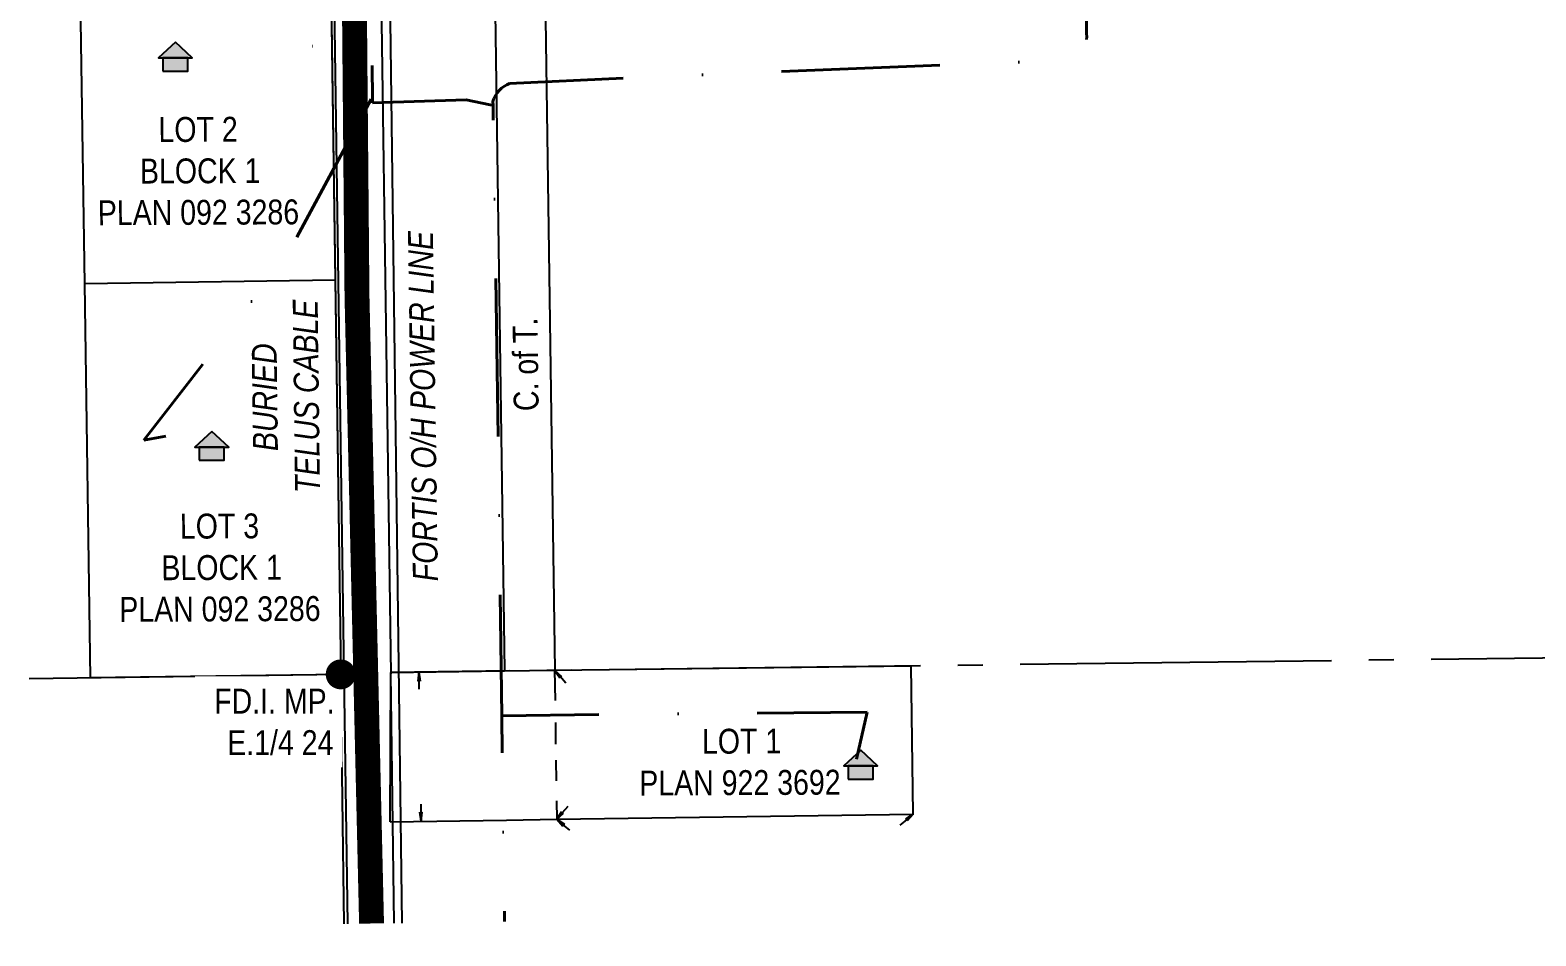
# Model space of a CAD drawing. Extents: x 57693 to 70573, y 5994359 to 6008381.
# Drawn here: x 65082 to 65686, y 5994366 to 5994730 of the extents above; entities that cross this region are included whole.
import ezdxf

# ---------------------------------------------------------------- set-up
doc = ezdxf.new("R2010")
doc.units = 0
doc.header["$LTSCALE"] = 5
doc.linetypes.add('DASHDOT', pattern=[25.4, 12.7, -6.35, 0, -6.35])
doc.linetypes.add('foc-QUARTERLINE', pattern=[33, 25, -3, 2, -3])
for name, color, linetype in [('7', 7, 'Continuous'), ('AS-POWER', 104, 'foc-POWER'), ('AS-POWER-T', 104, 'Continuous'), ('AS-RESIDENCE', 14, 'Continuous'), ('AS-ROADS', 254, 'Continuous'), ('AS-TELEPHONE', 224, 'foc-TEL'), ('AS-TELEPHONE-T', 224, 'Continuous'), ('L-MON', 1, 'Continuous'), ('L-QSEC', 8, 'foc-QUARTERLINE'), ('L-SEC', 7, 'Continuous'), ('L-TITLEDB', 4, 'Continuous'), ('L-TITLEDB-T', 4, 'Continuous')]:
    doc.layers.add(name, color=color, linetype=linetype)
doc.layers.add('AS-RECON EXISTING', color=151, linetype='DASHDOT', lineweight=40)
doc.layers.add('AS-STRUCTURE-H', color=7, linetype='Continuous', true_color=0xa8a8a8)
doc.styles.add('1.8', font='ARIALN.TTF', dxfattribs={"height": 2})
doc.styles.add('175L', font='ARIALN.TTF', dxfattribs={"height": 10})
doc.styles.add('80', font='ARIALN.TTF', dxfattribs={"height": 10})
doc.styles.add('foc-LtypeFont', font='ARIALN.TTF', dxfattribs={"height": 7.35})
doc.linetypes.add('foc-POWER', pattern='A,6,-1,["P",foc-LtypeFont,S=0.2,R=0,X=-0.625,Y=-0.75],-1.24,4', length=12.24)
doc.linetypes.add('foc-POWER-NOLINE', pattern='A,0,-4,["P",foc-LtypeFont,S=0.2,R=0,X=-0.625,Y=-0.75],-8.24', length=12.24)
doc.linetypes.add('foc-TEL', pattern='A,2,-1,["T",foc-LtypeFont,S=0.2,R=0,X=-0.425,Y=-0.75],-1.24,8', length=12.24)

# ---------------------------------------------------------------- blocks, each defined once
blk = doc.blocks.new('fdia')
at = {"color": 255, "const_width": 1}
blk.add_lwpolyline([(-0.5, 0, 1), (0.5, 0, 1)], format="xyb", close=True, dxfattribs=at)
blk = doc.blocks.new('Fdiaa')
blk.add_blockref('fdia', (0, 0))
blk = doc.blocks.new('fdib')
at = {"color": 1, "const_width": 1.6}
blk.add_lwpolyline([(-0.4, 0, 1), (0.4, 0, 1)], format="xyb", close=True, dxfattribs=at)
at = {"color": 1}
blk.add_circle((0, 0), 0.8, dxfattribs=at)
blk = doc.blocks.new('Fdibb')
blk.add_blockref('fdib', (0, 0))
blk = doc.blocks.new('fdicc')
for name in ['Fdibb', 'Fdiaa']:
    blk.add_blockref(name, (0, 0))
blk = doc.blocks.new('FDI')
blk.add_blockref('fdicc', (0, 0))
blk = doc.blocks.new('res_occ')
for points in [[(0.1, 0.89), (-1.26, -0.37), (1.46, -0.37)], [(-0.9, -1.43), (1.1, -1.43), (1.1, -0.37), (-0.9, -0.37)]]:
    blk.add_hatch(color=14).paths.add_polyline_path(points)
at = {"color": 14}
for points in [[(0.1, 0.89), (-1.26, -0.37), (1.46, -0.37)], [(-0.9, -1.43), (1.1, -1.43), (1.1, -0.37), (-0.9, -0.37)]]:
    blk.add_lwpolyline(points, close=True, dxfattribs=at)

msp = doc.modelspace()

# ---------------------------------------------------------------- hatches: boundary and pattern name
at = {"layer": 'AS-STRUCTURE-H'}
h = msp.add_hatch(color=256, dxfattribs=at)
h.dxf.hatch_style = 1
h.paths.add_polyline_path([(65140.172, 5994725.425), (65133.393, 5994719.108), (65146.951, 5994719.108)])
h = msp.add_hatch(color=256, dxfattribs=at)
h.dxf.hatch_style = 1
h.paths.add_polyline_path([(65135.176, 5994713.854), (65145.168, 5994713.854), (65145.168, 5994719.108), (65135.176, 5994719.108)])
h.paths.add_polyline_path([(65140.172, 5994725.425), (65133.393, 5994719.108), (65146.951, 5994719.108)])
h = msp.add_hatch(color=256, dxfattribs=at)
h.dxf.hatch_style = 1
h.paths.add_polyline_path([(65154.776, 5994569.079), (65147.998, 5994562.762), (65161.555, 5994562.762)])
h = msp.add_hatch(color=256, dxfattribs=at)
h.dxf.hatch_style = 1
h.paths.add_polyline_path([(65149.78, 5994557.508), (65159.773, 5994557.508), (65159.773, 5994562.762), (65149.78, 5994562.762)])
h.paths.add_polyline_path([(65154.776, 5994569.079), (65147.998, 5994562.762), (65161.555, 5994562.762)])
h = msp.add_hatch(color=256, dxfattribs=at)
h.dxf.hatch_style = 1
h.paths.add_polyline_path([(65415.273, 5994441.033), (65408.494, 5994434.716), (65422.052, 5994434.716)])
h = msp.add_hatch(color=256, dxfattribs=at)
h.dxf.hatch_style = 1
h.paths.add_polyline_path([(65410.277, 5994429.461), (65420.269, 5994429.461), (65420.269, 5994434.716), (65410.277, 5994434.716)])
h.paths.add_polyline_path([(65415.273, 5994441.033), (65408.494, 5994434.716), (65422.052, 5994434.716)])

# ---------------------------------------------------------------- linework, layer by layer
at = {"layer": '7'}
for points in [[(65292.423, 5994473.172), (65292.588, 5994460.943)], [(65292.423, 5994473.172), (65295.181, 5994470.685)], [(65292.423, 5994473.172), (65294.486, 5994470.085)], [(65294.668, 5994470.577), (65292.423, 5994473.172)], [(65237.916, 5994472.428), (65237.511, 5994468.737)], [(65237.511, 5994468.737), (65237.967, 5994468.996)], [(65237.916, 5994472.428), (65238.429, 5994468.749)], [(65237.967, 5994468.996), (65237.916, 5994472.428)], [(65238.429, 5994468.749), (65237.967, 5994468.996)], [(65238.015, 5994465.562), (65237.967, 5994468.996)], [(65294.486, 5994470.085), (65294.668, 5994470.577)], [(65295.181, 5994470.685), (65294.668, 5994470.577)], [(65296.914, 5994467.978), (65294.668, 5994470.577)], [(65292.706, 5994452.123), (65292.822, 5994443.516)], [(65292.91, 5994437.063), (65293.023, 5994428.672)], [(65238.682, 5994419.352), (65238.731, 5994415.918)], [(65293.129, 5994420.709), (65293.229, 5994413.276)], [(65297.709, 5994418.48), (65295.468, 5994415.878)], [(65238.781, 5994412.486), (65238.269, 5994416.165)], [(65238.269, 5994416.165), (65238.731, 5994415.918)], [(65239.187, 5994416.177), (65238.731, 5994415.918)], [(65238.731, 5994415.918), (65238.781, 5994412.486)], [(65238.781, 5994412.486), (65239.187, 5994416.177)], [(65293.229, 5994413.276), (65295.286, 5994416.369)], [(65295.468, 5994415.878), (65293.229, 5994413.276)], [(65293.229, 5994413.276), (65295.981, 5994415.77)], [(65293.229, 5994413.276), (65296.345, 5994411.254)], [(65293.229, 5994413.276), (65295.753, 5994410.552)], [(65295.855, 5994411.067), (65293.229, 5994413.276)], [(65295.286, 5994416.369), (65295.468, 5994415.878)], [(65295.981, 5994415.77), (65295.468, 5994415.878)], [(65431.167, 5994410.858), (65433.758, 5994413.112)], [(65436.346, 5994415.367), (65433.265, 5994413.293)], [(65433.265, 5994413.293), (65433.758, 5994413.112)], [(65433.758, 5994413.112), (65436.346, 5994415.367)], [(65433.868, 5994412.6), (65433.758, 5994413.112)], [(65436.346, 5994415.367), (65433.868, 5994412.6)], [(65295.753, 5994410.552), (65295.855, 5994411.067)], [(65296.345, 5994411.254), (65295.855, 5994411.067)], [(65298.482, 5994408.854), (65295.855, 5994411.067)]]:
    msp.add_lwpolyline(points, dxfattribs=at)
at = {"layer": 'AS-POWER', "flags": 128}
msp.add_lwpolyline([(65231.252, 5994371.608), (65220.493, 5995200.125), (65219.87, 5995250.101)], dxfattribs=at)
at = {"layer": 'AS-RECON EXISTING', "flags": 128}
for points in [[(65507.277, 5995044.227), (65506.625, 5994849.68), (65505.95, 5994728.905), (65505.985, 5994727.617), (65505.865, 5994726.333), (65505.594, 5994725.073), (65505.174, 5994723.854), (65504.612, 5994722.694), (65503.916, 5994721.609), (65503.095, 5994720.616), (65502.161, 5994719.727), (65501.128, 5994718.956), (65500.01, 5994718.313), (65364.335, 5994712.909), (65274.307, 5994708.912), (65273.157, 5994708.365), (65272.072, 5994707.697), (65271.066, 5994706.916), (65270.15, 5994706.031), (65269.335, 5994705.053), (65268.63, 5994703.992), (65268.043, 5994702.861), (65267.582, 5994701.674), (65267.684, 5994700.098), (65269.381, 5994593.573), (65271.203, 5994454.813), (65272.288, 5994372.156)], [(65267.684, 5994700.098), (65266.516, 5994700.338), (65256.853, 5994702.319), (65219.351, 5994701.139), (65219.331, 5994702.535), (65219.023, 5994724.138), (65196.452, 5994723.816), (65195.04, 5994723.795), (65194.205, 5994720.914)], [(65219.331, 5994702.535), (65218.731, 5994702.542), (65184.614, 5994638.992), (65127.531, 5994565.571), (65136.388, 5994567.172)], [(65413.64, 5994437.429), (65417.91, 5994456.301), (65319.317, 5994455.445), (65271.203, 5994454.813)]]:
    msp.add_lwpolyline(points, dxfattribs=at)
at = {"layer": 'AS-ROADS', "const_width": 9.993, "flags": 128}
msp.add_lwpolyline([(65173.004, 5997542.398), (65174.65, 5997493.519), (65180.885, 5996913.159), (65188.226, 5996337.611), (65200.055, 5995574.515), (65207.035, 5995169.985), (65207.035, 5995098.464), (65208.256, 5995051.621), (65209.964, 5994976.379), (65213.076, 5994623.323), (65218.919, 5994371.43)], dxfattribs=at)
at = {"layer": 'L-QSEC', "flags": 128}
for points in [[(66099.266, 5994483.128), (65226.63, 5994472.265)], [(65206.534, 5994471.487), (64400.191, 5994459.963)]]:
    msp.add_lwpolyline(points, dxfattribs=at)
at = {"layer": 'L-SEC', "flags": 128}
for points in [[(65195.057, 5995275.55), (65206.534, 5994471.487)], [(65215.16, 5995275.837), (65226.637, 5994471.774)], [(65260.864, 5995276.358), (65272.326, 5994472.924)], [(65280.968, 5995276.604), (65292.429, 5994473.211)], [(65207.945, 5994371.297), (65206.534, 5994471.487)], [(65228.048, 5994371.58), (65226.637, 5994471.77)]]:
    msp.add_lwpolyline(points, dxfattribs=at)
at = {"layer": 'L-TITLEDB', "flags": 128}
for points in [[(65202.014, 5994788.163), (65204.274, 5994629.825)], [(65103.764, 5994628.387), (65101.476, 5994786.723)], [(65204.274, 5994629.825), (65103.764, 5994628.387)], [(65106.052, 5994470.051), (65103.764, 5994628.387)], [(65204.274, 5994629.825), (65206.534, 5994471.487)], [(65226.63, 5994472.265), (65272.132, 5994472.921)], [(65272.132, 5994472.921), (65272.326, 5994472.924)], [(65272.326, 5994472.924), (65292.423, 5994473.172)], [(65292.423, 5994473.172), (65435.484, 5994474.945)], [(65436.346, 5994415.367), (65435.484, 5994474.945)], [(65206.534, 5994471.487), (65106.052, 5994470.051)], [(65226.363, 5994412.307), (65226.63, 5994472.265)], [(65226.363, 5994412.307), (65273.133, 5994412.983)], [(65273.133, 5994412.983), (65293.229, 5994413.276)], [(65293.229, 5994413.276), (65436.346, 5994415.367)]]:
    msp.add_lwpolyline(points, dxfattribs=at)

# ---------------------------------------------------------------- block references
at = {"layer": 'AS-RESIDENCE', "xscale": 4.996261984999975, "yscale": 4.996261984999975, "zscale": 4.996261984999975}
for p in [(65139.672, 5994720.975), (65154.276, 5994564.629), (65414.773, 5994436.583)]:
    msp.add_blockref('res_occ', p, dxfattribs=at)

# ---------------------------------------------------------------- texts
at = {"layer": 'AS-POWER-T', "linetype": 'foc-POWER-NOLINE', "insert": (65235.554, 5994508.399), "char_height": 10.00952, "attachment_point": 1, "rotation": 90.815241, "style": '175L'}
msp.add_mtext_dynamic_manual_height_columns('\\pi0.37947;{\\fArial Narrow|b0|i1|c0|p34;FORTIS O/H POWER LINE}', width=141.52042, gutter_width=50, heights=[0], dxfattribs=at)
at = {"layer": 'AS-TELEPHONE-T', "insert": (65171.535, 5994543.295), "char_height": 10.00952, "attachment_point": 1, "rotation": 90.686594, "style": '175L'}
msp.add_mtext_dynamic_manual_height_columns('\\pi17.806;{\\fArial Narrow|b0|i1|c0|p34;BURIED \\P\\pi0.76355;TELUS CABLE}', width=78.34643, gutter_width=50, heights=[0], dxfattribs=at)
at = {"layer": 'L-TITLEDB-T', "char_height": 9.99252, "attachment_point": 1, "style": '80'}
for s, width, insert, rotation in [('\\pi25.024;LOT 2\\P\\pi17.526;BLOCK 1\\P\\pi0.51968;PLAN 092 3286', 80.44106, (65108.336, 5994695.214), 0.26693), ('\\pi0.33632;C. of T.', 36.68254, (65276.023, 5994576.839), 90.7608), ('\\pi24.993;LOT 3\\P\\pi17.526;BLOCK 1\\P\\pi0.51968;PLAN 092 3286', 80.44106, (65116.951, 5994535.88), 0.26693), ('\\pi25.78;LOT 1\\P\\pi0.55035;PLAN 922 3692', 80.44106, (65325.739, 5994449.465), 0.26693)]:
    msp.add_mtext_dynamic_manual_height_columns(s, width=width, gutter_width=45.022, heights=[0], dxfattribs=dict(at, insert=insert, rotation=rotation))

# ---------------------------------------------------------------- next in the draw order: texts
at = {"layer": 'L-MON', "insert": (65153.08, 5994465.73), "char_height": 9.99252, "attachment_point": 1, "style": '1.8', "bg_fill": 2}
msp.add_mtext_dynamic_manual_height_columns('\\pi2.6759;FD.I. MP.\\P\\pi7.8971;E.1/4 24', width=49.0737, gutter_width=10, heights=[0], dxfattribs=at)

# ---------------------------------------------------------------- next in the draw order: linework, layer by layer
at = {"layer": 'AS-TELEPHONE', "flags": 128}
msp.add_lwpolyline([(65209.385, 5994371.317), (65207.974, 5994471.508), (65196.926, 5995231.282), (65196.723, 5995233.957), (65196.582, 5995234.72), (65196.328, 5995235.101), (65196.144, 5995235.313)], dxfattribs=at)

# ---------------------------------------------------------------- next in the draw order: block references
at = {"layer": 'L-MON', "xscale": 4.999999999999972, "yscale": 4.999999999999972, "zscale": 4.999999999999972}
msp.add_blockref('FDI', (65206.534, 5994471.487), dxfattribs=at)

doc.saveas('drawing.dxf')
